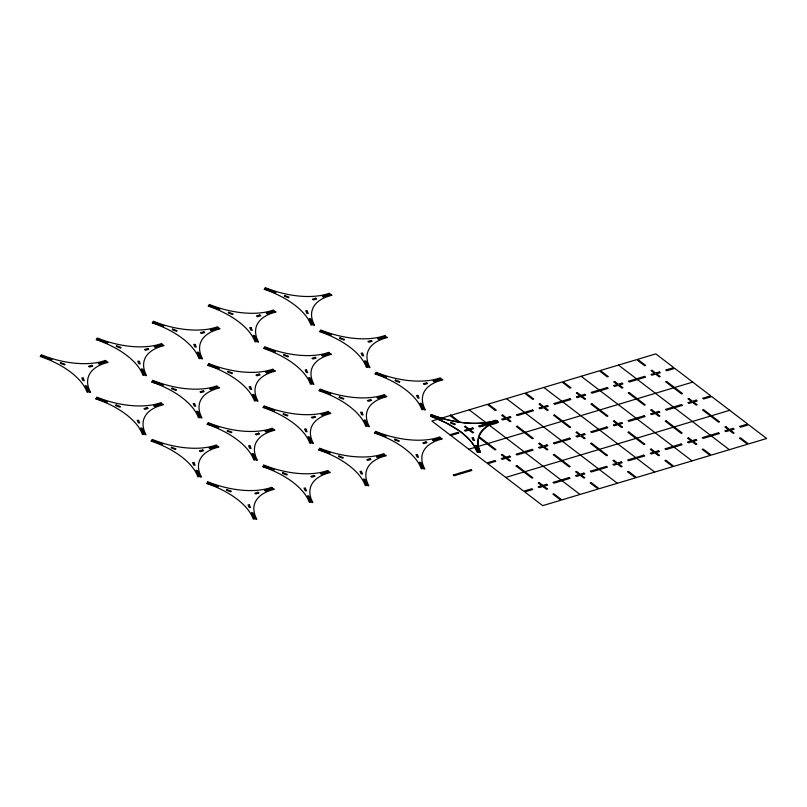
<?xml version="1.0" encoding="UTF-8"?>
<svg xmlns="http://www.w3.org/2000/svg" width="807" height="807" viewBox="0 0 807 807"><rect width="100%" height="100%" fill="white"/><g stroke="black" fill="none" stroke-linecap="round" stroke-linejoin="round"><path stroke-width="1.21" d="M496.497 420.78C502.811 423.846 485.814 424.27 484.916 428.083C476.594 433.228 476.655 445.202 480.458 452.172M449.842 434.761L457.902 432.34L458.89 433.097L450.831 435.518M468.806 449.237L524.298 432.602M525.296 432.3L561.622 421.415M562.62 421.113L598.945 410.228M599.944 409.926L636.269 399.031M637.268 398.729L673.593 387.844M674.602 387.542L692.759 382.094M505.757 477.441L523.914 472.004M524.923 471.702L561.238 460.807M562.247 460.504L598.562 449.62M599.571 449.317L635.896 438.433M636.894 438.13L673.22 427.236M674.218 426.933L710.543 416.049M711.542 415.746L729.699 410.299M498.282 422.162C483.928 423.645 472.327 439.401 480.518 452.172M478.208 451.981C483.07 453.231 476.624 448.934 476.806 445.635L475.434 445.514L478.319 452.001L477.179 451.88L473.376 444.546L469.281 439.462L460.938 431.957L446.624 423.039L430.555 416.281L431.543 414.586C451.89 423.09 475.414 425.854 496.386 420.699M495.811 420.276C474.778 427.307 450.911 421.183 431.2 415.111L442.125 419.166L441.762 419.801L430.827 415.746C447.582 423.372 469.412 432.633 477.179 451.88M495.992 420.397L496.497 420.77L478.763 426.086L479.762 426.842L497.808 421.789M618.485 365.087L636.461 378.806M637.459 379.562L673.411 407.01M674.4 407.767L710.352 435.215M711.35 435.972L729.326 449.701M581.161 376.274L599.137 389.993M600.136 390.759L636.087 418.197M637.076 418.964L673.028 446.402M674.027 447.159L692.003 460.888M543.837 387.461L561.813 401.19M562.812 401.947L598.764 429.395M599.752 430.151L635.704 457.599M636.703 458.356L654.679 472.075M506.514 398.658L524.489 412.377M525.478 413.134L561.44 440.582M562.429 441.338L598.38 468.786M599.369 469.543L617.355 483.272M495.226 421.153L496.214 421.91M488.437 423.191L489.425 423.947M469.19 409.845L524.116 451.769M525.105 452.535L561.057 479.973M562.045 480.74L580.021 494.459M481.991 425.118L482.979 425.874M479.106 425.985L480.094 426.742M451.032 415.292L459.001 421.375L458.003 421.678L450.024 415.595M467.677 470.652L468.675 471.409M461.231 472.589L462.229 473.346M40.38 356.442L40.35 356.512A62.179 30.898 17.1 0 1 86.974 392.101L88.114 392.222L85.229 385.736L86.601 385.857L89.476 392.333L90.596 392.414A62.179 30.898 17.1 0 1 108.077 362.393L107.281 361.748L99.231 364.169L98.232 363.412L106.292 360.991L105.435 360.376A62.179 30.898 17.1 0 1 41.339 354.808L40.996 355.322L51.92 359.387L51.557 360.023L40.622 355.968L40.38 356.442M96.366 339.656L96.336 339.727A62.179 30.898 17.1 0 1 142.96 375.316L144.1 375.437L141.225 368.95L142.587 369.071L145.462 375.548L146.581 375.628A62.179 30.898 17.1 0 1 164.063 345.608L163.266 344.962L155.216 347.383L154.218 346.627L162.278 344.206L161.43 343.59A62.179 30.898 17.1 0 1 97.324 338.022L96.981 338.537L107.916 342.602L107.543 343.237L96.608 339.182L96.366 339.656M95.801 398.749L95.771 398.819A62.179 30.898 17.1 0 1 142.385 434.408L143.535 434.529L140.65 428.043L142.012 428.164L144.897 434.64L146.017 434.721A62.179 30.898 17.1 0 1 163.498 404.7L162.701 404.055L154.641 406.476L153.653 405.719L161.703 403.298L160.855 402.683A62.179 30.898 17.1 0 1 96.759 397.115L96.457 397.569L107.341 401.694L106.968 402.33L95.831 398.678M152.362 322.871L152.321 322.941A62.179 30.898 17.1 0 1 198.946 358.53L200.086 358.651L197.211 352.165L198.572 352.286L201.447 358.762L202.567 358.843A62.179 30.898 17.1 0 1 220.049 328.822L219.252 328.177L211.202 330.598L210.213 329.841L218.263 327.42L217.416 326.805A62.179 30.898 17.1 0 1 153.31 321.236L152.967 321.751L163.902 325.816L163.528 326.452L152.594 322.397L152.362 322.871M151.787 381.963L151.756 382.034A62.179 30.898 17.1 0 1 198.381 417.623L199.521 417.744L196.636 411.257L198.008 411.378L200.882 417.855L202.002 417.935A62.179 30.898 17.1 0 1 219.484 387.915L218.687 387.269L210.627 389.69L209.638 388.934L217.698 386.513L216.841 385.897A62.179 30.898 17.1 0 1 152.745 380.329L152.442 380.783L163.327 384.909L162.964 385.544L151.817 381.893M208.347 306.085L208.307 306.146A62.179 30.898 17.1 0 1 254.931 341.744L256.071 341.865L253.196 335.379L254.558 335.5L257.433 341.976L258.563 342.057A62.179 30.898 17.1 0 1 276.034 312.027L275.248 311.391L267.188 313.812L266.199 313.055L274.249 310.634L273.402 310.019A62.179 30.898 17.1 0 1 209.306 304.451L208.952 304.965L219.887 309.031L219.514 309.666L208.579 305.611L208.347 306.085M151.222 441.056L151.191 441.126A62.179 30.898 17.1 0 1 197.806 476.715L198.946 476.836L196.071 470.35L197.433 470.471L200.307 476.947L201.437 477.028A62.179 30.898 17.1 0 1 218.909 447.007L218.122 446.362L210.062 448.783L209.074 448.026L217.123 445.605L216.276 444.99A62.179 30.898 17.1 0 1 152.18 439.422L151.827 439.936L162.762 444.001L162.389 444.637L151.454 440.582L151.222 441.056M207.772 365.178L207.742 365.238A62.179 30.898 17.1 0 1 254.366 400.837L255.506 400.958L252.631 394.472L253.993 394.593L256.868 401.069L257.988 401.15A62.179 30.898 17.1 0 1 275.469 371.119L274.673 370.484L266.623 372.905L265.624 372.148L273.684 369.727L272.827 369.112A62.179 30.898 17.1 0 1 208.731 363.543L208.428 363.997L219.322 368.123L218.949 368.759L207.803 365.107M264.333 289.299L264.303 289.36A62.179 30.898 17.1 0 1 310.917 324.959L312.057 325.08L309.182 318.594L310.544 318.715L313.429 325.191L314.548 325.271A62.179 30.898 17.1 0 1 332.02 295.241L331.233 294.605L323.173 297.026L322.185 296.27L330.234 293.849L329.387 293.234A62.179 30.898 17.1 0 1 265.291 287.665L264.978 288.119L275.873 292.245L275.5 292.88L264.575 288.825L264.333 289.299M207.207 424.27L207.177 424.331A62.179 30.898 17.1 0 1 253.791 459.929L254.931 460.051L252.056 453.564L253.418 453.685L256.303 460.161L257.423 460.242A62.179 30.898 17.1 0 1 274.905 430.212L274.108 429.576L266.048 431.997L265.059 431.241L273.109 428.82L272.262 428.204A62.179 30.898 17.1 0 1 208.166 422.636L207.813 423.15L218.747 427.216L218.374 427.851L207.449 423.796L207.207 424.27M263.758 348.392L263.728 348.453A62.179 30.898 17.1 0 1 310.352 384.051L311.492 384.172L308.617 377.686L309.979 377.807L312.854 384.283L313.973 384.364A62.179 30.898 17.1 0 1 331.455 354.334L330.658 353.698L322.608 356.119L321.61 355.362L329.67 352.941L328.822 352.326A62.179 30.898 17.1 0 1 264.716 346.758L264.414 347.212L275.308 351.338L274.935 351.973L264 347.918L263.758 348.392M206.632 483.363L206.602 483.423A62.179 30.898 17.1 0 1 253.227 519.022L254.366 519.143L251.491 512.657L252.853 512.778L255.728 519.254L256.848 519.335A62.179 30.898 17.1 0 1 274.33 489.304L273.533 488.669L265.483 491.09L264.484 490.333L272.544 487.912L271.697 487.297A62.179 30.898 17.1 0 1 207.591 481.729L207.288 482.183L218.183 486.308L217.809 486.944L206.673 483.292M263.193 407.485L263.163 407.545A62.179 30.898 17.1 0 1 309.777 443.144L310.927 443.265L308.042 436.779L309.414 436.9L312.289 443.376L313.409 443.457A62.179 30.898 17.1 0 1 330.89 413.426L330.093 412.791L322.033 415.212L321.045 414.455L329.095 412.034L328.247 411.419A62.179 30.898 17.1 0 1 264.151 405.85L263.808 406.365L274.733 410.43L274.36 411.066L263.435 407.01L263.193 407.485M319.754 331.606L319.713 331.667A62.179 30.898 17.1 0 1 366.338 367.266L367.478 367.387L364.603 360.9L365.964 361.022L368.839 367.498L369.969 367.578A62.179 30.898 17.1 0 1 387.441 337.548L386.644 336.912L378.594 339.333L377.605 338.577L385.655 336.156L384.808 335.541A62.179 30.898 17.1 0 1 320.702 329.972L320.359 330.487L331.294 334.552L330.92 335.187L319.986 331.132L319.754 331.606M262.628 466.577L262.588 466.638A62.179 30.898 17.1 0 1 309.212 502.236L310.352 502.358L307.477 495.871L308.839 495.992L311.714 502.468L312.844 502.549A62.179 30.898 17.1 0 1 330.315 472.519L329.528 471.883L321.468 474.304L320.48 473.548L328.53 471.127L327.682 470.511A62.179 30.898 17.1 0 1 263.576 464.943L263.274 465.397L274.168 469.523L273.795 470.158L262.658 466.507M319.179 390.699L319.148 390.759A62.179 30.898 17.1 0 1 365.773 426.358L366.913 426.479L364.038 419.993L365.4 420.114L368.274 426.59L369.394 426.671A62.179 30.898 17.1 0 1 386.876 396.64L386.079 396.005L378.029 398.426L377.03 397.669L385.09 395.248L384.233 394.633A62.179 30.898 17.1 0 1 320.137 389.065L319.794 389.579L330.719 393.645L330.356 394.28L319.421 390.225L319.179 390.699M318.614 449.792L318.583 449.852A62.179 30.898 17.1 0 1 365.198 485.451L366.338 485.572L363.463 479.086L364.825 479.207L367.71 485.683L368.829 485.764A62.179 30.898 17.1 0 1 386.301 455.733L385.514 455.098L377.454 457.519L376.466 456.762L384.515 454.341L383.668 453.726A62.179 30.898 17.1 0 1 319.572 448.157L319.259 448.611L330.154 452.737L329.781 453.373L318.644 449.721M375.164 373.913L375.134 373.974A62.179 30.898 17.1 0 1 421.758 409.573L422.898 409.694L420.023 403.207L421.385 403.329L424.26 409.805L425.38 409.885A62.179 30.898 17.1 0 1 442.861 379.855L442.065 379.219L434.015 381.64L433.016 380.884L441.076 378.463L440.229 377.847A62.179 30.898 17.1 0 1 376.123 372.279L375.82 372.733L386.714 376.859L386.341 377.494L375.406 373.439L375.164 373.913M374.599 433.006L374.569 433.066A62.179 30.898 17.1 0 1 421.183 468.665L422.333 468.786L419.448 462.3L420.82 462.421L423.695 468.897L424.815 468.978A62.179 30.898 17.1 0 1 442.297 438.947L441.5 438.312L433.44 440.733L432.451 439.976L440.501 437.555L439.654 436.94A62.179 30.898 17.1 0 1 375.558 431.372L375.255 431.826L386.139 435.951L385.766 436.587L374.841 432.532L374.599 433.006M60.676 362.646L60.303 363.281L64.681 364.905L65.054 364.27L60.676 362.646M116.662 345.86L116.289 346.496L120.667 348.12L121.04 347.484L116.662 345.86M116.097 404.953L115.724 405.588L120.092 407.212L120.465 406.577L116.097 404.953M172.648 329.074L172.274 329.71L176.652 331.334L177.026 330.699L172.648 329.074M172.083 388.167L171.709 388.803L176.087 390.427L176.461 389.791L172.083 388.167M228.633 312.289L228.26 312.924L232.638 314.548L233.011 313.913L228.633 312.289M171.508 447.26L171.145 447.895L175.512 449.519L175.886 448.884L171.508 447.26M228.068 371.381L227.695 372.017L232.073 373.641L232.446 373.005L228.068 371.381M284.629 295.503L284.256 296.139L288.624 297.763L288.997 297.127L284.629 295.503M227.503 430.474L227.13 431.109L231.498 432.734L231.871 432.098L227.503 430.474M284.054 354.596L283.681 355.231L288.059 356.855L288.432 356.22L284.054 354.596M226.928 489.567L226.555 490.202L230.933 491.826L231.306 491.191L226.928 489.567M283.489 413.688L283.116 414.324L287.494 415.948L287.857 415.312L283.489 413.688M340.04 337.8L339.666 338.446L344.044 340.07L344.418 339.434L340.04 337.8M282.914 472.781L282.541 473.416L286.919 475.041L287.292 474.405L282.914 472.781M339.475 396.893L339.101 397.538L343.479 399.162L343.853 398.527L339.475 396.893M338.9 455.985L338.537 456.631L342.904 458.255L343.278 457.619L338.9 455.985M395.46 380.107L395.087 380.753L399.465 382.377L399.838 381.741L395.46 380.107M394.895 439.2L394.522 439.845L398.89 441.469L399.263 440.834L394.895 439.2M430.777 415.151L431.241 415.686L430.777 415.151M450.881 422.414L450.508 423.06L454.886 424.684L455.259 424.048L450.881 422.414M91.786 365.339L88.568 366.307L89.557 367.064L92.775 366.096L91.786 365.339M147.772 348.553L144.554 349.522L145.542 350.278L148.77 349.31L147.772 348.553M203.757 331.768L200.54 332.736L201.528 333.493L204.756 332.524L203.757 331.768M259.753 314.982L256.525 315.951L257.514 316.707L260.742 315.739L259.753 314.982M315.739 298.197L312.511 299.165L313.509 299.922L316.727 298.953L315.739 298.197M147.207 407.646L143.979 408.614L144.978 409.371L148.195 408.403L147.207 407.646M203.193 390.86L199.965 391.829L200.963 392.585L204.181 391.617L203.193 390.86M259.178 374.075L255.96 375.043L256.949 375.8L260.177 374.831L259.178 374.075M315.164 357.289L311.946 358.258L312.934 359.014L316.162 358.046L315.164 357.289M371.149 340.504L367.931 341.472L368.92 342.229L372.148 341.26L371.149 340.504M202.628 449.953L199.4 450.921L200.388 451.678L203.616 450.71L202.628 449.953M258.613 433.167L255.385 434.136L256.384 434.892L259.602 433.924L258.613 433.167M314.599 416.382L311.371 417.35L312.37 418.107L315.587 417.138L314.599 416.382M370.584 399.596L367.367 400.565L368.355 401.321L371.573 400.353L370.584 399.596M426.57 382.811L423.352 383.779L424.341 384.536L427.569 383.567L426.57 382.811M450.528 415.191L450.992 415.544L450.528 415.191M487.347 404.398L431.866 421.032L486.782 462.966L494.842 460.545L495.841 461.301L487.781 463.722L523.733 491.17L531.793 488.749L532.781 489.506L524.721 491.927L542.697 505.646L560.865 500.209L552.886 494.116L553.884 493.813L561.864 499.906L598.189 489.012L590.21 482.929L591.208 482.626L599.187 488.709L635.513 477.825L627.533 471.732L628.542 471.429L636.511 477.522L672.836 466.638L664.857 460.545L665.866 460.242L673.835 466.335L710.16 455.441L702.181 449.348L703.19 449.055L711.169 455.138L747.484 444.253L739.505 438.161L740.513 437.858L748.493 443.951L766.65 438.504L748.674 424.785L740.614 427.196L739.626 426.439L747.686 424.028L711.724 396.58L703.674 398.991L702.675 398.234L710.735 395.823L674.783 368.375L666.723 370.786L665.735 370.03L673.795 367.619L655.809 353.89L637.651 359.337L645.63 365.43L644.632 365.732L636.652 359.64L600.327 370.524L608.307 376.617L607.298 376.919L599.329 370.827L563.004 381.721L570.983 387.804L569.974 388.106L562.005 382.024L525.68 392.908L533.659 399.001L532.65 399.304L524.671 393.211L488.356 404.095L496.325 410.188L495.327 410.491L487.347 404.398M465.387 426.247L464.388 426.55L467.576 428.991L468.574 428.688L465.387 426.247M502.711 415.06L501.712 415.363L504.9 417.794L505.898 417.501L502.711 415.06M540.034 403.873L539.036 404.176L542.223 406.607L543.222 406.304L540.034 403.873M577.358 392.676L576.359 392.979L579.547 395.42L580.556 395.117L577.358 392.676M614.682 381.489L613.683 381.792L616.871 384.223L617.88 383.93L614.682 381.489M652.006 370.302L651.007 370.595L654.195 373.036L655.203 372.733L652.006 370.302M258.038 492.26L254.82 493.228L255.809 493.985L259.037 493.016L258.038 492.26M314.034 475.474L310.806 476.443L311.795 477.199L315.023 476.231L314.034 475.474M370.02 458.689L366.792 459.657L367.78 460.414L371.008 459.445L370.02 458.689M426.005 441.903L422.777 442.872L423.776 443.628L426.994 442.66L426.005 441.903M467.566 429.445L464.348 430.413L465.336 431.17L468.564 430.202L467.566 429.445M472.66 427.922L469.432 428.88L470.431 429.637L473.648 428.678L472.66 427.922M504.9 418.258L501.672 419.216L502.66 419.973L505.888 419.015L504.9 418.258M509.984 416.725L506.766 417.693L507.754 418.45L510.972 417.481L509.984 416.725M532.549 409.966L516.43 414.798L517.428 415.555L533.538 410.723L532.549 409.966M542.223 407.061L538.995 408.029L539.984 408.786L543.212 407.817L542.223 407.061M547.307 405.538L544.089 406.506L545.078 407.263L548.306 406.294L547.307 405.538M569.873 398.769L553.753 403.601L554.752 404.357L570.862 399.526L569.873 398.769M579.547 395.874L576.319 396.842L577.318 397.599L580.536 396.63L579.547 395.874M584.631 394.351L581.413 395.309L582.402 396.066L585.63 395.107L584.631 394.351M607.197 387.582L591.077 392.414L592.076 393.17L608.196 388.338L607.197 387.582M616.871 384.677L613.643 385.645L614.641 386.402L617.859 385.443L616.871 384.677M621.955 383.154L618.737 384.122L619.726 384.878L622.954 383.91L621.955 383.154M644.521 376.395L628.411 381.227L629.399 381.983L645.519 377.151L644.521 376.395M654.195 373.49L650.967 374.458L651.965 375.215L655.183 374.246L654.195 373.49M659.289 371.966L656.061 372.935L657.049 373.691L660.277 372.723L659.289 371.966M450.336 434.892L450.8 435.245L450.336 434.892M487.66 423.705L488.124 424.058L487.66 423.705M496.991 420.901L497.455 421.254L496.991 420.901M470.42 430.101L469.422 430.393L472.609 432.834L473.618 432.532L470.42 430.101M507.744 418.904L506.746 419.206L509.933 421.647L510.942 421.345L507.744 418.904M545.078 407.717L544.069 408.019L547.267 410.45L548.266 410.148L545.078 407.717M582.402 396.53L581.393 396.822L584.591 399.263L585.589 398.961L582.402 396.53M619.726 385.332L618.717 385.635L621.915 388.076L622.913 387.774L619.726 385.332M657.049 374.145L656.051 374.448L659.238 376.879L660.237 376.576L657.049 374.145M479.994 437.404L478.995 437.707L494.943 449.882L495.952 449.58L479.994 437.404M517.317 426.217L516.319 426.52L532.277 438.695L533.276 438.393L517.317 426.217M554.651 415.02L553.642 415.323L569.601 427.508L570.599 427.206L554.651 415.02M591.975 403.833L590.966 404.136L606.925 416.311L607.923 416.008L591.975 403.833M629.299 392.646L628.29 392.948L644.248 405.124L645.247 404.821L629.299 392.646M666.622 381.449L665.614 381.751L681.572 393.937L682.571 393.634L666.622 381.449M487.478 443.396L487.932 443.749L487.478 443.396M502.327 454.452L501.329 454.755L504.516 457.196L505.525 456.893L502.327 454.452M539.661 443.265L538.652 443.568L541.84 445.999L542.849 445.706L539.661 443.265M576.985 432.078L575.976 432.381L579.174 434.812L580.172 434.509L576.985 432.078M614.309 420.881L613.3 421.183L616.498 423.625L617.496 423.322L614.309 420.881M651.632 409.694L650.634 409.996L653.821 412.427L654.82 412.125L651.632 409.694M688.956 398.507L687.957 398.799L691.145 401.24L692.144 400.938L688.956 398.507M504.516 457.65L501.288 458.618L502.287 459.375L505.505 458.406L504.516 457.65M509.61 456.126L506.382 457.085L507.371 457.841L510.599 456.883L509.61 456.126M532.166 449.358L516.056 454.19L517.045 454.946L533.165 450.114L532.166 449.358M541.84 446.463L538.622 447.421L539.611 448.178L542.829 447.219L541.84 446.463M546.934 444.929L543.706 445.898L544.695 446.654L547.923 445.686L546.934 444.929M569.5 438.171L553.38 443.003L554.369 443.759L570.488 438.927L569.5 438.171M579.164 435.266L575.946 436.234L576.934 436.99L580.162 436.022L579.164 435.266M584.258 433.742L581.03 434.711L582.029 435.467L585.246 434.499L584.258 433.742M606.824 426.974L590.704 431.806L591.692 432.562L607.812 427.73L606.824 426.974M616.487 424.079L613.27 425.047L614.258 425.803L617.486 424.835L616.487 424.079M621.582 422.555L618.354 423.514L619.352 424.27L622.57 423.312L621.582 422.555M644.147 415.787L628.028 420.618L629.016 421.375L645.136 416.543L644.147 415.787M653.811 412.881L650.593 413.85L651.582 414.606L654.81 413.648L653.811 412.881M658.905 411.358L655.677 412.327L656.676 413.083L659.894 412.115L658.905 411.358M681.471 404.6L665.351 409.431L666.34 410.188L682.46 405.356L681.471 404.6M691.135 401.694L687.917 402.663L688.906 403.419L692.134 402.451L691.135 401.694M696.229 400.171L693.011 401.14L694 401.896L697.218 400.928L696.229 400.171M507.371 458.305L506.372 458.598L509.56 461.039L510.559 460.736L507.371 458.305M544.695 447.108L543.696 447.411L546.884 449.852L547.882 449.549L544.695 447.108M582.018 435.921L581.02 436.224L584.207 438.655L585.206 438.352L582.018 435.921M619.342 424.734L618.344 425.027L621.531 427.468L622.54 427.165L619.342 424.734M656.666 413.537L655.667 413.84L658.855 416.281L659.864 415.978L656.666 413.537M693.99 402.35L692.991 402.653L696.179 405.084L697.187 404.781L693.99 402.35M470.905 469.694L453.171 475L454.17 475.767L471.893 470.451L470.905 469.694M453.675 475.141L454.139 475.494L453.675 475.141M516.944 465.609L515.935 465.911L531.894 478.087L532.892 477.784L516.944 465.609M554.268 454.422L553.269 454.724L569.217 466.9L570.216 466.597L554.268 454.422M591.592 443.225L590.593 443.527L606.541 455.713L607.55 455.41L591.592 443.225M628.915 432.038L627.917 432.34L643.865 444.516L644.874 444.213L628.915 432.038M666.239 420.851L665.24 421.143L681.189 433.329L682.197 433.026L666.239 420.851M703.563 409.653L702.564 409.956L718.523 422.142L719.521 421.839L703.563 409.653M539.278 482.657L538.279 482.959L541.467 485.4L542.465 485.098L539.278 482.657M576.601 471.47L575.603 471.772L578.79 474.203L579.789 473.911L576.601 471.47M613.925 460.283L612.927 460.575L616.114 463.016L617.113 462.714L613.925 460.283M651.249 449.085L650.25 449.388L653.438 451.829L654.447 451.527L651.249 449.085M688.573 437.898L687.574 438.201L690.762 440.632L691.77 440.329L688.573 437.898M725.897 426.711L724.898 427.004L728.085 429.445L729.094 429.142L725.897 426.711M541.457 485.854L538.239 486.823L539.227 487.579L542.455 486.611L541.457 485.854M546.551 484.331L543.323 485.289L544.322 486.046L547.539 485.088L546.551 484.331M569.117 477.562L552.997 482.394L553.985 483.151L570.105 478.319L569.117 477.562M578.79 474.667L575.562 475.626L576.551 476.382L579.779 475.424L578.79 474.667M583.875 473.134L580.657 474.102L581.645 474.859L584.863 473.891L583.875 473.134M606.44 466.375L590.321 471.207L591.319 471.964L607.429 467.132L606.44 466.375M616.114 463.47L612.886 464.439L613.875 465.195L617.103 464.227L616.114 463.47M621.198 461.947L617.98 462.915L618.969 463.672L622.197 462.704L621.198 461.947M643.764 455.178L627.644 460.01L628.643 460.767L644.753 455.935L643.764 455.178M653.438 452.283L650.21 453.252L651.209 454.008L654.427 453.04L653.438 452.283M658.522 450.76L655.304 451.718L656.293 452.475L659.521 451.517L658.522 450.76M681.088 443.991L664.968 448.823L665.967 449.58L682.086 444.748L681.088 443.991M690.762 441.086L687.534 442.054L688.532 442.811L691.75 441.853L690.762 441.086M695.846 439.563L692.628 440.531L693.617 441.288L696.844 440.319L695.846 439.563M718.412 432.804L702.302 437.636L703.29 438.393L719.41 433.561L718.412 432.804M728.085 429.899L724.857 430.867L725.856 431.624L729.074 430.656L728.085 429.899M733.18 428.376L729.952 429.344L730.94 430.101L734.168 429.132L733.18 428.376M544.311 486.51L543.313 486.803L546.5 489.244L547.509 488.941L544.311 486.51M581.635 475.313L580.637 475.616L583.824 478.057L584.833 477.754L581.635 475.313M618.969 464.126L617.96 464.428L621.158 466.86L622.157 466.557L618.969 464.126M656.293 452.939L655.284 453.231L658.482 455.673L659.48 455.37L656.293 452.939M693.617 441.742L692.608 442.044L695.805 444.486L696.804 444.183L693.617 441.742M730.94 430.555L729.942 430.857L733.129 433.288L734.128 432.986L730.94 430.555M307.094 310.937L305.732 310.816L306.882 313.409L308.244 313.53L307.094 310.937M251.108 327.723L249.746 327.602L250.896 330.194L252.258 330.315L251.108 327.723M362.514 353.244L361.143 353.123L362.303 355.716L363.664 355.837L362.514 353.244M195.123 344.508L193.751 344.387L194.911 346.98L196.272 347.101L195.123 344.508M306.529 370.03L305.157 369.909L306.307 372.501L307.679 372.622L306.529 370.03M139.127 361.294L137.765 361.173L138.915 363.765L140.287 363.886L139.127 361.294M417.925 395.551L416.563 395.43L417.713 398.022L419.085 398.144L417.925 395.551M250.533 386.815L249.171 386.694L250.321 389.287L251.693 389.408L250.533 386.815M83.141 378.08L81.779 377.958L82.929 380.551L84.291 380.672L83.141 378.08M361.94 412.337L360.578 412.216L361.728 414.808L363.089 414.929L361.94 412.337M194.548 403.601L193.186 403.48L194.336 406.072L195.698 406.193L194.548 403.601M473.346 437.858L471.984 437.737L473.134 440.329L474.496 440.451L473.346 437.858M305.954 429.122L304.592 429.001L305.742 431.594L307.104 431.715L305.954 429.122M138.562 420.386L137.2 420.265L138.35 422.858L139.712 422.979L138.562 420.386M479.237 451.9L478.601 451.839L479.237 451.9M417.36 454.644L415.998 454.523L417.148 457.115L418.51 457.236L417.36 454.644M249.968 445.908L248.606 445.787L249.756 448.379L251.118 448.5L249.968 445.908M361.375 471.429L360.013 471.308L361.163 473.901L362.525 474.022L361.375 471.429M193.983 462.693L192.621 462.572L193.771 465.165L195.133 465.286L193.983 462.693M305.389 488.215L304.017 488.094L305.177 490.686L306.539 490.807L305.389 488.215M249.403 505L248.031 504.879L249.181 507.472L250.553 507.593L249.403 505"/></g></svg>
